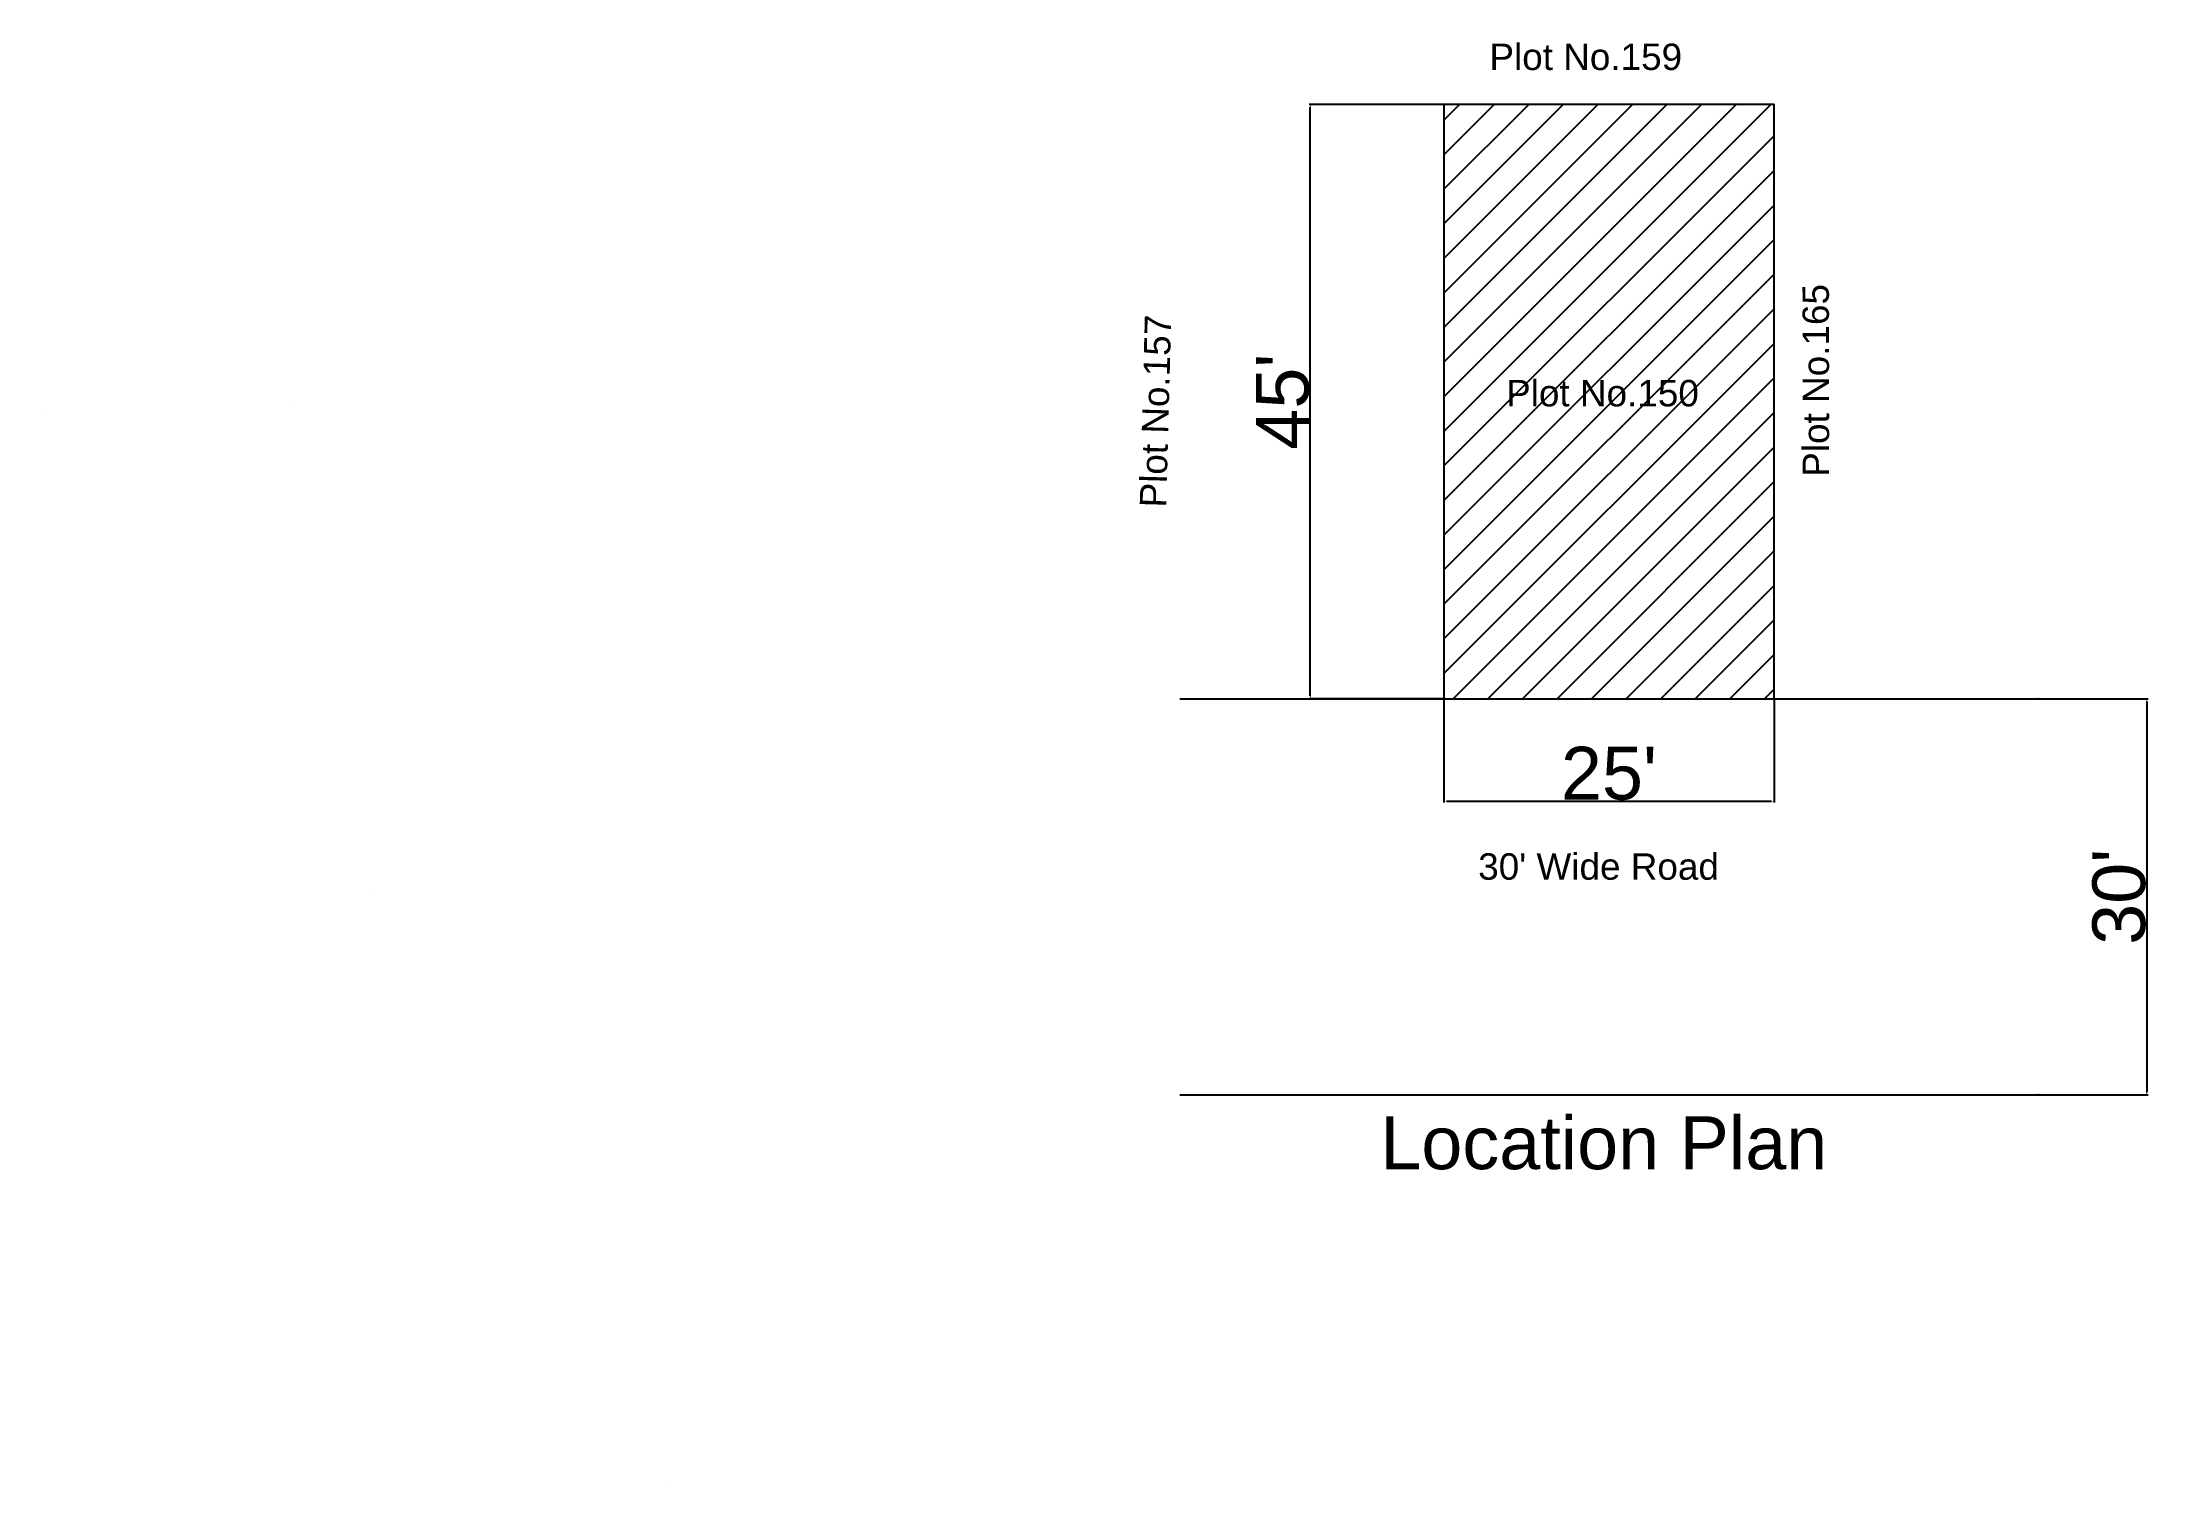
# Model space of a CAD drawing. Header units: millimetres. Extents: x 853 to 2773, y 1073 to 2387.
import ezdxf

# ---------------------------------------------------------------- set-up
doc = ezdxf.new("R2010")
doc.units = ezdxf.units.MM
doc.layers.add('Defpoint', color=7, linetype='Continuous', plot=False)
for name, color, linetype in [('Dimension', 112, 'Continuous'), ('Hatch', 22, 'Continuous'), ('Layout', 7, 'Continuous'), ('Text', 170, 'Continuous')]:
    doc.layers.add(name, color=color, linetype=linetype)
doc.styles.get("Standard").update_dxf_attribs({"font": 'arial.ttf'})
doc.dimstyles.new('ISO-25', dxfattribs={"dimtxt": 48, "dimasz": 2.5, "dimexe": 1.25, "dimexo": 0.625, "dimtad": 1, "dimdec": 0, "dimlunit": 4, "dimtxsty": 'Standard', "dimcen": 2.5, "dimclrt": 256, "dimadec": 0, "dimazin": 0, "dimtfac": 1, "dimtdec": 0, "dimtmove": 0, "dimatfit": 3, "dimfxl": 0, "dimarcsym": 0})

# ---------------------------------------------------------------- blocks, each defined once
blk = doc.blocks.new('*D3')
at = {"layer": 'Defpoint', "color": 0}
for p in [(2667.6, 1790.3), (2667.6, 1430.3), (2766.4, 1430.3)]:
    blk.add_point(p, dxfattribs=at)
at = {"layer": 'Dimension', "color": 0, "lineweight": -2}
for p, q in [((2668.3, 1790.3), (2767.7, 1790.3)), ((2766.4, 1787.8), (2766.4, 1432.8)), ((2668.3, 1430.3), (2767.7, 1430.3))]:
    blk.add_line(p, q, dxfattribs=at)
at = {"layer": 'Dimension', "color": 0}
for points in [[(2766, 1787.8), (2766.9, 1787.8), (2766.4, 1790.3)], [(2766, 1432.8), (2766.9, 1432.8), (2766.4, 1430.3)]]:
    blk.add_solid(points, dxfattribs=at)
at = {"layer": 'Dimension', "insert": (2741.3, 1610.3), "char_height": 48, "attachment_point": 5, "rotation": 90}
blk.add_mtext("30'", dxfattribs=at)
blk = doc.blocks.new('*D4')
at = {"layer": 'Defpoint', "color": 0}
for p in [(2006.1, 2330.3), (2127.6, 2330.3), (2127.6, 1790.3)]:
    blk.add_point(p, dxfattribs=at)
at = {"layer": 'Dimension', "color": 0, "lineweight": -2}
for p, q in [((2127, 2330.3), (2004.9, 2330.3)), ((2006.1, 1792.8), (2006.1, 2327.8)), ((2127, 1790.3), (2004.9, 1790.3))]:
    blk.add_line(p, q, dxfattribs=at)
at = {"layer": 'Dimension', "color": 0}
for points in [[(2005.7, 2327.8), (2006.6, 2327.8), (2006.1, 2330.3)], [(2005.7, 1792.8), (2006.6, 1792.8), (2006.1, 1790.3)]]:
    blk.add_solid(points, dxfattribs=at)
at = {"layer": 'Dimension', "insert": (1981.1, 2060.3), "char_height": 48, "attachment_point": 5, "rotation": 90}
blk.add_mtext("45'", dxfattribs=at)
blk = doc.blocks.new('*D5')
at = {"layer": 'Defpoint', "color": 0}
for p in [(2127.6, 1790.3), (2427.6, 1790.3), (2427.6, 1697.2)]:
    blk.add_point(p, dxfattribs=at)
at = {"layer": 'Dimension', "color": 0, "lineweight": -2}
for p, q in [((2127.6, 1789.7), (2127.6, 1695.9)), ((2427.6, 1789.7), (2427.6, 1695.9)), ((2130.1, 1697.2), (2425.1, 1697.2))]:
    blk.add_line(p, q, dxfattribs=at)
at = {"layer": 'Dimension', "color": 0}
for points in [[(2130.1, 1697.6), (2130.1, 1696.8), (2127.6, 1697.2)], [(2425.1, 1697.6), (2425.1, 1696.8), (2427.6, 1697.2)]]:
    blk.add_solid(points, dxfattribs=at)
at = {"layer": 'Dimension', "insert": (2277.6, 1722.3), "char_height": 48, "attachment_point": 5}
blk.add_mtext("25'", dxfattribs=at)
blk = doc.blocks.new('1')
at = {"layer": 'Hatch'}
h = blk.add_hatch(dxfattribs=at)
h.set_pattern_fill('ANSI31', color=256, scale=7)
h.paths.add_polyline_path([(2427.6, 2330.3), (2127.6, 2330.3), (2127.6, 1790.3), (2427.6, 1790.3)])
h.paths.add_polyline_path([(2175.5, 2042.8), (2362.7, 2042.8), (2362.7, 2092.2), (2175.5, 2092.2)], flags=24)
at = {"layer": 'Layout'}
for p, q in [((1887.6, 1790.3), (2667.6, 1790.3)), ((1887.6, 1790.3), (1887.6, 1790.3)), ((1887.6, 1430.3), (2667.6, 1430.3))]:
    blk.add_line(p, q, dxfattribs=at)
blk.add_lwpolyline([(2427.6, 1790.3), (2427.6, 2330.3), (2127.6, 2330.3), (2127.6, 1790.3)], dxfattribs=at)
at = {"layer": 'Text', "attachment_point": 1}
for s, width, insert, char_height in [('Plot No.159', 357.942, (2168.9, 2385.7), 24), ('Plot No.150', 357.942, (2184.1, 2080), 24), ("30' Wide Road", 507.966, (2158.7, 1649.8), 24), ('Location Plan', 507.966, (2069.7, 1410.7), 48)]:
    blk.add_mtext_dynamic_manual_height_columns(s, width=width, gutter_width=12.5, heights=[0], dxfattribs=dict(at, insert=insert, char_height=char_height))
at = {"layer": 'Text', "char_height": 24, "attachment_point": 1}
for s, insert, rotation in [('Plot No.165', (2453.7, 1992), 90.0723), ('Plot No.157', (1851, 1964.5), 88.447)]:
    blk.add_mtext_dynamic_manual_height_columns(s, width=357.942, gutter_width=12.5, heights=[0], dxfattribs=dict(at, insert=insert, rotation=rotation))
at = {"layer": 'Dimension'}
for base, p1, p2, picture, middle in [((2006.1, 2330.3), (2127.6, 1790.3), (2127.6, 2330.3), '*D4', (1981.1, 2060.3)), ((2766.4, 1430.3), (2667.6, 1790.3), (2667.6, 1430.3), '*D3', (2741.3, 1610.3))]:
    dim = blk.add_linear_dim(base=base, p1=p1, p2=p2, angle=90, dimstyle='ISO-25', dxfattribs=at)
    dim.commit()
    dim.dimension.update_dxf_attribs({"geometry": picture, "text_midpoint": middle})
dim = blk.add_linear_dim(base=(2427.6, 1697.2), p1=(2127.6, 1790.3), p2=(2427.6, 1790.3), dimstyle='ISO-25', dxfattribs=at)
dim.commit()
dim.dimension.update_dxf_attribs({"geometry": '*D5', "text_midpoint": (2277.6, 1722.3)})

msp = doc.modelspace()

# ---------------------------------------------------------------- linework, layer by layer
for p, q in [((1078, 2056.4), (1078, 2056.4)), ((853.4, 2051.6), (853.4, 2051.6)), ((1149.7, 1617.3), (1149.7, 1617.3)), ((1422, 1073.2), (1422, 1073.2))]:
    msp.add_line(p, q)

# ---------------------------------------------------------------- block references
at = {"layer": 'Dimension'}
msp.add_blockref('1', (0, 0), dxfattribs=at)

doc.saveas('drawing.dxf')
